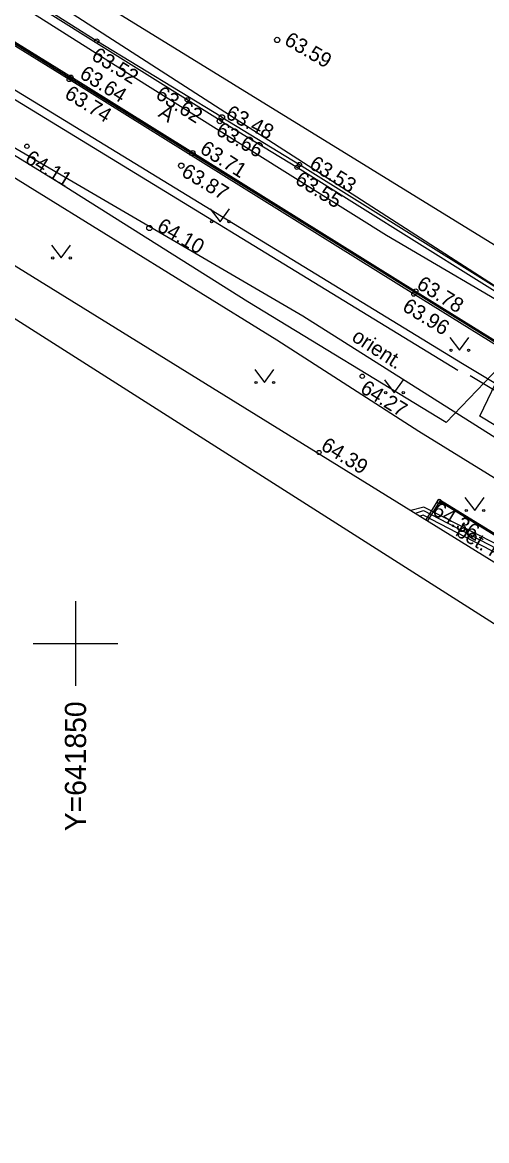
# Model space of a CAD drawing. Extents: x 641621 to 642110, y 6457211 to 6457534.
# Drawn here: x 641847.5 to 641869.4, y 6457326.5 to 6457379.4 of the extents above; entities that cross this region are included whole.
import ezdxf

# ---------------------------------------------------------------- set-up
doc = ezdxf.new("R2010")
doc.units = 0
for name, color, linetype in [('HALJASTUS', 7, 'Continuous'), ('HOONE', 7, 'Continuous'), ('KORGUS-EH2000', 7, 'Continuous'), ('MOOTKORG-EH2000', 7, 'Continuous'), ('MOOTMPUNKT', 7, 'Continuous'), ('MOOTNR', 7, 'Continuous'), ('MOOTPIIR', 7, 'Continuous'), ('MPKAABEL', 7, 'Continuous'), ('PIIR', 7, 'Continuous'), ('SITRASS', 7, 'Continuous'), ('SKTRASS', 7, 'Continuous'), ('TEE', 7, 'Continuous'), ('TTRASS', 7, 'Continuous'), ('VORK', 7, 'Continuous')]:
    doc.layers.add(name, color=color, linetype=linetype)

msp = doc.modelspace()

# ---------------------------------------------------------------- linework, layer by layer
at = {"layer": 'HALJASTUS'}
for p, q in [((641856.374, 6457370.55), (641856.837, 6457369.943)), ((641856.837, 6457369.943), (641857.283, 6457370.55)), ((641848.86, 6457368.838), (641849.323, 6457368.231)), ((641849.323, 6457368.231), (641849.769, 6457368.838)), ((641867.696, 6457364.477), (641868.159, 6457363.871)), ((641868.159, 6457363.871), (641868.605, 6457364.477)), ((641858.475, 6457362.95), (641858.938, 6457362.343)), ((641858.938, 6457362.343), (641859.384, 6457362.95)), ((641864.608, 6457362.465), (641865.072, 6457361.858)), ((641865.072, 6457361.858), (641865.517, 6457362.465)), ((641868.414, 6457356.9), (641868.877, 6457356.293)), ((641868.877, 6457356.293), (641869.323, 6457356.9))]:
    msp.add_line(p, q, dxfattribs=at)
for centre in [(641856.436, 6457369.943), (641857.265, 6457369.943), (641848.922, 6457368.231), (641849.751, 6457368.231), (641867.758, 6457363.871), (641868.587, 6457363.871), (641858.537, 6457362.343), (641859.366, 6457362.343), (641864.671, 6457361.858), (641865.499, 6457361.858), (641868.476, 6457356.293), (641869.305, 6457356.293)]:
    msp.add_circle(centre, 0.055, dxfattribs=at)
at = {"layer": 'HOONE'}
msp.add_lwpolyline([(641804.332, 6457394.339), (641872.511, 6457352.187)], dxfattribs=at)
at = {"layer": 'KORGUS-EH2000'}
for centre, radius in [((641851.006, 6457378.484), 0.1), ((641859.54, 6457378.534), 0.125), ((641849.707, 6457376.663), 0.1), ((641849.784, 6457376.775), 0.1), ((641855.284, 6457375.705), 0.1), ((641856.827, 6457374.7), 0.125), ((641856.927, 6457374.877), 0.125), ((641847.704, 6457373.509), 0.1), ((641855.528, 6457373.184), 0.125), ((641855.001, 6457372.588), 0.125), ((641860.591, 6457372.645), 0.1), ((641860.478, 6457372.513), 0.1), ((641853.496, 6457369.646), 0.125), ((641865.997, 6457366.523), 0.1), ((641866.089, 6457366.667), 0.1), ((641863.561, 6457362.638), 0.1), ((641861.513, 6457359.035), 0.1), ((641867.209, 6457356.717), 0.1)]:
    msp.add_circle(centre, radius, dxfattribs=at)
at = {"layer": 'MOOTMPUNKT'}
for centre in [(641855.284, 6457375.705), (641867.209, 6457356.717)]:
    msp.add_circle(centre, 0.1, dxfattribs=at)
at = {"layer": 'MOOTPIIR'}
msp.add_lwpolyline([(641908.689, 6457341.906), (641899.632, 6457327.396), (641871.494, 6457349.851), (641788.952, 6457402.357), (641797.325, 6457413.592)], close=True, dxfattribs=at)
at = {"layer": 'MPKAABEL'}
for points in [[(641788.666, 6457406.98), (641797.883, 6457401.16), (641808.969, 6457394.027), (641825.922, 6457383.496), (641837.883, 6457377.746), (641847.742, 6457371.645), (641859.52, 6457364.367), (641866.237, 6457360.05), (641879.023, 6457352.161), (641879.291, 6457352.006)], [(641823.866, 6457388.357), (641825.758, 6457387.172), (641835.09, 6457381.367), (641846.668, 6457373.699), (641860.746, 6457365.496), (641870.907, 6457359.077), (641879.464, 6457353.831), (641879.538, 6457353), (641879.638, 6457352.81), (641879.666, 6457352.448), (641879.755, 6457351.908), (641879.866, 6457351.781), (641880.092, 6457351.629), (641880.756, 6457351.302), (641881.346, 6457350.964), (641883.116, 6457349.775), (641888.318, 6457346.611), (641898.556, 6457340.318), (641899.484, 6457339.808), (641899.565, 6457339.688), (641899.58, 6457339.579), (641898.003, 6457336.118)], [(641908.327, 6457340.523), (641903.796, 6457342.811), (641902.783, 6457343.33), (641901.48, 6457342.346), (641900.528, 6457341.964), (641891.398, 6457347.318), (641882.153, 6457353.008), (641872.828, 6457358.508), (641869.127, 6457360.745), (641870.435, 6457363.475), (641867.535, 6457360.448), (641858.155, 6457366.16), (641849.123, 6457371.836), (641840.419, 6457377.178)], [(641893.68, 6457330.53), (641894.208, 6457333.432), (641895.972, 6457337.132), (641896.241, 6457338.761), (641894.918, 6457340.123), (641886.344, 6457345.029), (641879.53, 6457349.2), (641873.066, 6457353.087), (641866.479, 6457356.458), (641865.863, 6457356.297)], [(641866.074, 6457356.167), (641866.456, 6457356.293), (641872.968, 6457352.912)], [(641872.871, 6457352.738), (641866.438, 6457356.076), (641866.296, 6457356.03)]]:
    msp.add_lwpolyline(points, dxfattribs=at)
at = {"layer": 'PIIR'}
msp.add_lwpolyline([(641947.23, 6457335.26), (641928.01, 6457347.48), (641921.65, 6457351.45), (641846.17, 6457398.64), (641778.44, 6457440.99), (641757.51, 6457454.08), (641744.22, 6457462.14), (641649.3, 6457520.04), (641627.22, 6457533.61), (641620.52, 6457520.65), (641644.18, 6457505.9), (641635.64, 6457478.71), (641644.54, 6457473.14), (641653.08, 6457500.34), (641721.15, 6457457.9), (641707.06, 6457434.05), (641711.74, 6457431.13), (641726.06, 6457454.61), (641734.68, 6457448.35), (641745.48, 6457441.64), (641787.89, 6457415.14), (641907.87, 6457340.64), (641914.63, 6457336.44), (641987.04, 6457290.9)], dxfattribs=at)
msp.add_lwpolyline([(641719.31, 6457397.33), (641761.55, 6457372.84), (641816.05, 6457331.77), (641842.49, 6457285.89), (641891.55, 6457314.33), (641907.87, 6457340.64), (641787.89, 6457415.14), (641745.48, 6457441.64)], close=True, dxfattribs=at)
at = {"layer": 'SITRASS'}
msp.add_lwpolyline([(641871.533, 6457365.282), (641864.71, 6457369.297), (641852.47, 6457376.942), (641840.322, 6457384.635), (641815.316, 6457399.873)], dxfattribs=at)
at = {"layer": 'SKTRASS'}
msp.add_line((641875.158, 6457365.545), (641832.671, 6457391.71), dxfattribs=at)
at = {"layer": 'TEE'}
msp.add_line((641856.838, 6457374.731), (641842.588, 6457383.655), dxfattribs=at)
for points in [[(641870.44, 6457363.765), (641865.997, 6457366.523), (641849.707, 6457376.663), (641834.024, 6457386.37), (641834.103, 6457386.498)], [(641870.519, 6457363.893), (641866.076, 6457366.651), (641849.786, 6457376.79), (641834.103, 6457386.498)], [(641856.927, 6457374.877), (641851.006, 6457378.484), (641842.65, 6457383.756)], [(641856.927, 6457374.877), (641860.591, 6457372.645), (641871.88, 6457365.598)], [(641856.838, 6457374.731), (641860.501, 6457372.499), (641871.79, 6457365.453)], [(641866.584, 6457355.852), (641867.183, 6457356.827), (641872.948, 6457353.287), (641872.906, 6457353.219), (641867.209, 6457356.717), (641866.652, 6457355.809)]]:
    msp.add_lwpolyline(points, dxfattribs=at)
at = {"layer": 'TTRASS'}
for p, q in [((641868.083, 6457362.907), (641832.422, 6457384.696)), ((641868.668, 6457362.671), (641907.755, 6457339.063))]:
    msp.add_line(p, q, dxfattribs=at)
msp.add_lwpolyline([(641837.603, 6457394.198), (641831.708, 6457385.608), (641868.3, 6457363.242), (641907.909, 6457339.459)], dxfattribs=at)
at = {"layer": 'VORK'}
for p, q in [((641850, 6457352), (641850, 6457348)), ((641848, 6457350), (641852, 6457350))]:
    msp.add_line(p, q, dxfattribs=at)

# ---------------------------------------------------------------- texts
at = {"layer": 'KORGUS-EH2000'}
for s, rotation, p in [('63.59', 329.8522, (641859.824, 6457378.352)), (' 63.52', 328.2734, (641850.483, 6457377.776)), (' 63.64', 328.2734, (641849.922, 6457376.91)), (' 63.74', 328.2734, (641849.212, 6457375.969)), ('63.62', 327.75, (641853.738, 6457375.813)), ('63.48', 333.4004, (641857.053, 6457374.862)), ('63.66', 330.7152, (641856.589, 6457374.092)), ('63.71', 327.4952, (641855.829, 6457373.236)), (' 64.11', 328.2734, (641847.336, 6457372.914)), ('63.87', 328.9763, (641854.957, 6457372.139)), (' 63.53', 328.2601, (641860.783, 6457372.648)), (' 63.55', 328.2601, (641860.11, 6457371.918)), ('64.10', 330.1357, (641853.8, 6457369.55)), (' 63.78', 328.2734, (641865.861, 6457366.966)), (' 63.96', 328.2734, (641865.186, 6457365.914)), (' 64.27', 328.2734, (641863.193, 6457362.043)), (' 64.39 ', 328.2734, (641861.334, 6457359.339)), ('64.36', 328.4587, (641866.824, 6457356.137))]:
    msp.add_text(s, height=0.7, rotation=rotation, dxfattribs=at).set_placement(p)
at = {"layer": 'MOOTKORG-EH2000'}
for s, p in [('63.62', (641855.284, 6457375.68)), ('64.36', (641867.209, 6457356.692))]:
    msp.add_text(s, height=0.05, dxfattribs=at).set_placement(p)
at = {"layer": 'MOOTNR'}
for s, p in [('4', (641855.284, 6457375.605)), ('5', (641867.209, 6457356.617))]:
    msp.add_text(s, height=0.05, dxfattribs=at).set_placement(p)
at = {"layer": 'MPKAABEL'}
msp.add_text('orient.', height=0.7, rotation=327.0149, dxfattribs=at).set_placement((641863.012, 6457364.354))
at = {"layer": 'TEE'}
for s, rotation, p in [('A', 326.5726, (641853.871, 6457374.945)), ('bet. kivi', 329.2159, (641867.923, 6457355.142))]:
    msp.add_text(s, height=0.7, rotation=rotation, dxfattribs=at).set_placement(p)
at = {"layer": 'VORK'}
msp.add_text('Y=641850     ', height=1, rotation=90, dxfattribs=at).set_placement((641850.5, 6457341.134))

doc.saveas('drawing.dxf')
